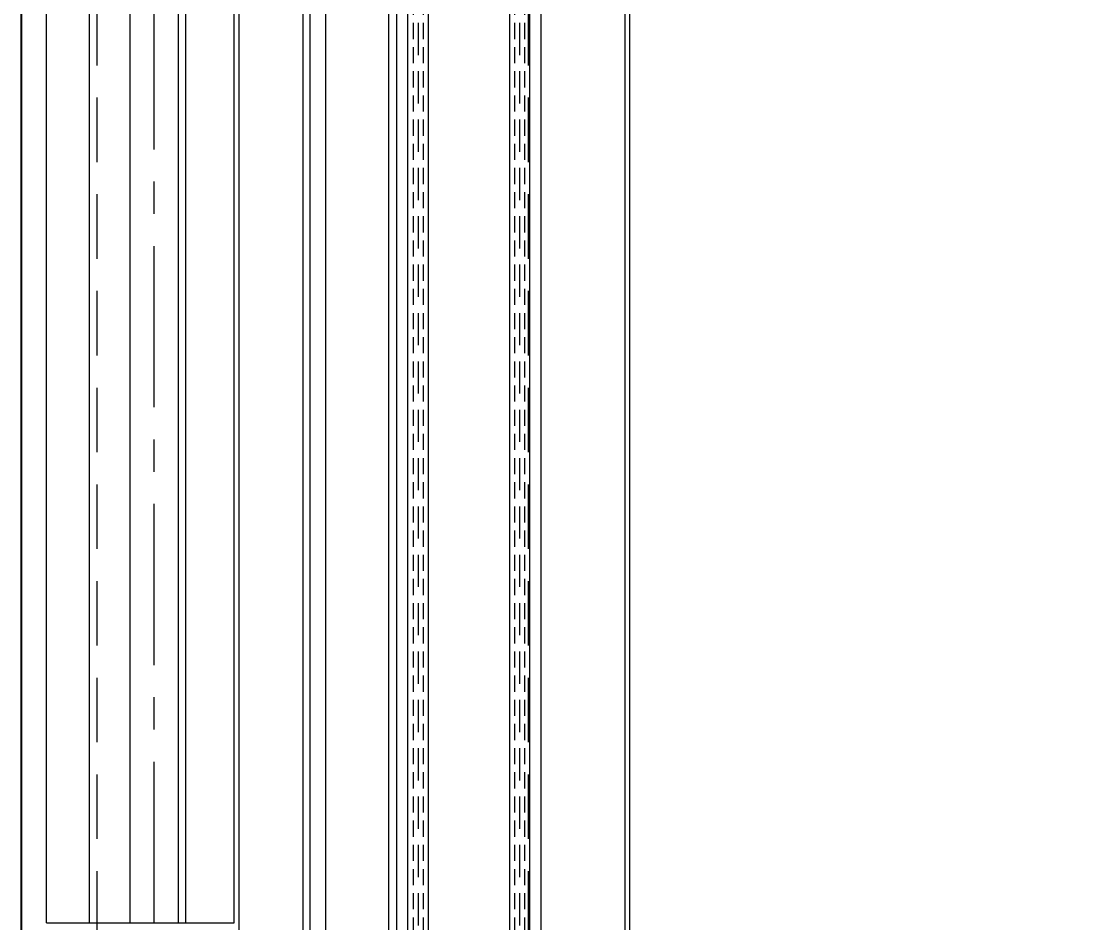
# Model space of a CAD drawing. Header units: millimetres. Extents: x -20000 to 230000, y -17405 to 24510.
# Drawn here: x 23485 to 23692.5, y -13213.7 to -13036 of the extents above; entities that cross this region are included whole.
import ezdxf

# ---------------------------------------------------------------- set-up
doc = ezdxf.new("R2010")
doc.units = ezdxf.units.MM
doc.header["$PDMODE"] = 35
doc.header["$PDSIZE"] = 0.5
doc.linetypes.add('AXES', pattern=[50.800000000000004, 31.75, -6.35, 6.35, -6.35])
doc.linetypes.add('CACHE', pattern=[9.524999999999999, 6.35, -3.175])
doc.layers.get('0').update_dxf_attribs({"lineweight": 13})
doc.layers.get('Defpoints').update_dxf_attribs({"true_color": 0xc2a584})
for name, color, linetype, lineweight in [('1 - Axe', 1, 'AXES', 0), ('1 - BETON', 251, 'Continuous', 25), ('1 - Cotation', 32, 'Continuous', 13), ('1 - INTERROMPU', 253, 'CACHE', 13), ('1 - Joint', 7, 'Continuous', 13), ('1 - PVC', 7, 'Continuous', 13), ('1 - Vitrage', 252, 'Continuous', 13)]:
    doc.layers.add(name, color=color, linetype=linetype, lineweight=lineweight)
doc.styles.add('Texte Poralu', font='tahomabd.ttf')
doc.dimstyles.new('100 - 1000', dxfattribs={"dimtxt": 15, "dimasz": 15, "dimexe": 5, "dimexo": 2.5, "dimgap": 8, "dimtad": 1, "dimdec": 1, "dimtxsty": 'Texte Poralu', "dimcen": 10, "dimazin": 0, "dimtfac": 1, "dimtdec": 1, "dimtmove": 0, "dimatfit": 3, "dimfxl": 1, "dimarcsym": 0})

# ---------------------------------------------------------------- blocks, each defined once
blk = doc.blocks.new('*U531')
at = {"layer": '1 - PVC'}
for p, q in [((9, -1), (8.99999999999962, 597.5994318834678)), ((7.999999999998713, 591.5994318834678), (8, 5)), ((-51.00000000000038, 581.4834507648161), (-51, 15.11598111865169)), ((-8.50000000000091, 18), (-8.50000000000129, 578.5994318834676)), ((-38.5, 20), (-38.50000000000038, 576.5994318834678)), ((-37.00000000000038, 576.5994318834678), (-37, 20))]:
    blk.add_line(p, q, dxfattribs=at)
at = {"layer": '1 - Vitrage', "linetype": 'CACHE', "ltscale": 0.5}
for p, q in [((-33.75000000000401, 590.1605566339772), (-33.7499999999909, 6.437745154438517)), ((-31.75000000000401, 590.1605566339772), (-31.74999999999091, 6.437745154438517)), ((-13.74999999999856, 590.1605566339772), (-13.74999999999272, 6.437745154438517)), ((-11.74999999999856, 590.1605566339772), (-11.74999999999272, 6.437745154438517))]:
    blk.add_line(p, q, dxfattribs=at)
at = {"layer": '1 - Vitrage', "linetype": 'CACHE'}
for p, q in [((-32.75000000000401, 590.1605566339772), (-32.7499999999909, 6.437745154438517)), ((-12.74999999999856, 590.1605566339772), (-12.74999999999272, 6.437745154438517))]:
    blk.add_line(p, q, dxfattribs=at)
at = {"layer": '1 - Vitrage'}
for points in [[(-34.75000000000401, 590.1605566339772), (-30.75000000000401, 590.1605566339772), (-30.74999999999091, 6.437745154438517), (-34.7499999999909, 6.437745154438517)], [(-10.74999999999856, 590.1605566339772), (-14.74999999999856, 590.1605566339772), (-14.74999999999272, 6.437745154438517), (-10.74999999999272, 6.437745154438517)]]:
    blk.add_lwpolyline(points, close=True, dxfattribs=at)
blk = doc.blocks.new('*U530')
at = {"layer": '1 - PVC'}
for p, q in [((-60, 15.11598111861713), (-59.99999999999991, 675.4834507648507)), ((-47.49999999999991, 670.5994318834678), (-47.5, 20)), ((-46, 20), (-45.99999999999991, 670.5994318834678))]:
    blk.add_line(p, q, dxfattribs=at)
blk = doc.blocks.new('*D537')
at = {"layer": '1 - Cotation', "color": 0, "lineweight": -2, "transparency": 16777216}
for p, q in [((23530.50002455678, -12805.66835877718), (23850.00002455673, -12805.66835877718)), ((23845.00002455673, -12820.66835877718), (23845.00002455673, -13601.26779066064)), ((23502.5000245568, -13616.26779066064), (23850.00002455673, -13616.26779066064))]:
    blk.add_line(p, q, dxfattribs=at)
at = {"layer": '1 - Cotation', "color": 0, "transparency": 16777216}
for points in [[(23842.50002455673, -12820.66835877718), (23847.50002455673, -12820.66835877718), (23845.00002455673, -12805.66835877718)], [(23842.50002455673, -13601.26779066064), (23847.50002455673, -13601.26779066064), (23845.00002455673, -13616.26779066064)]]:
    blk.add_solid(points, dxfattribs=at)
at = {"layer": 'Defpoints', "color": 0, "transparency": 16777216}
for p in [(23528.00002455678, -12805.66835877718), (23500.0000245568, -13616.26779066064), (23845.00002455673, -13616.26779066064)]:
    blk.add_point(p, dxfattribs=at)
at = {"layer": '1 - Cotation', "color": 0, "transparency": 16777216, "insert": (23829.50002455673, -13210.9680747189), "char_height": 15, "attachment_point": 5, "rotation": 90, "style": 'Texte Poralu'}
blk.add_mtext('H', dxfattribs=at)
blk = doc.blocks.new('*U580')
at = {"layer": '1 - Axe'}
blk.add_line((26.24999999999858, -458.0497159417323), (26.25000000001637, -60), dxfattribs=at)
at = {"layer": '1 - Joint'}
for p, q in [((21.50000000000222, -458.049715941725), (21.50000000002001, -59.99999999999272)), ((31.00000000000222, -458.0497159417287), (31.00000000002001, -59.99999999999636))]:
    blk.add_line(p, q, dxfattribs=at)
at = {"layer": '1 - PVC'}
for p, q in [((5.000000000002217, -458.0497159417323), (5.000000000020009, -60)), ((13.50000000000222, -458.0497159417323), (13.50000000002001, -60)), ((32.49999999999858, -458.0497159417359), (32.50000000001637, -60.00000000000364)), ((42.00000000000222, -458.0497159417177), (42.00000000002001, -59.99999999998545)), ((5.000000000002217, -458.0497159417323), (42.00000000000222, -458.0497159417177))]:
    blk.add_line(p, q, dxfattribs=at)

msp = doc.modelspace()

# ---------------------------------------------------------------- linework, layer by layer
at = {"layer": '1 - BETON', "ltscale": 2}
msp.add_line((23485.00002455695, -12755.66835877757), (23485.00002455665, -13616.26779066064), dxfattribs=at)
at = {"layer": '1 - INTERROMPU', "ltscale": 2}
for p, q in [((23500.0000245568, -13616.26779066064), (23500.00002455693, -12615.66835877718)), ((23585.00002455696, -13616.26779066062), (23585.00002455693, -12615.66835877718))]:
    msp.add_line(p, q, dxfattribs=at)

# ---------------------------------------------------------------- block references
for name, p in [('*U580', (23485.00002455693, -12755.66835877718)), ('*U530', (23588.00002455665, -13559.26779066065)), ('*U531', (23596.00002455665, -13512.26779066065))]:
    msp.add_blockref(name, p)

# ---------------------------------------------------------------- dimensions: what is measured, and where the dimension line sits
at = {"layer": '1 - Cotation'}
dim = msp.add_linear_dim(base=(23845.00002455673, -13616.26779066064), p1=(23528.00002455678, -12805.66835877718), p2=(23500.0000245568, -13616.26779066064), angle=90, text='H', dimstyle='100 - 1000', dxfattribs=at)
dim.commit()
dim.dimension.update_dxf_attribs({"geometry": '*D537', "text_midpoint": (23829.50002455673, -13210.9680747189)})

doc.saveas('drawing.dxf')
